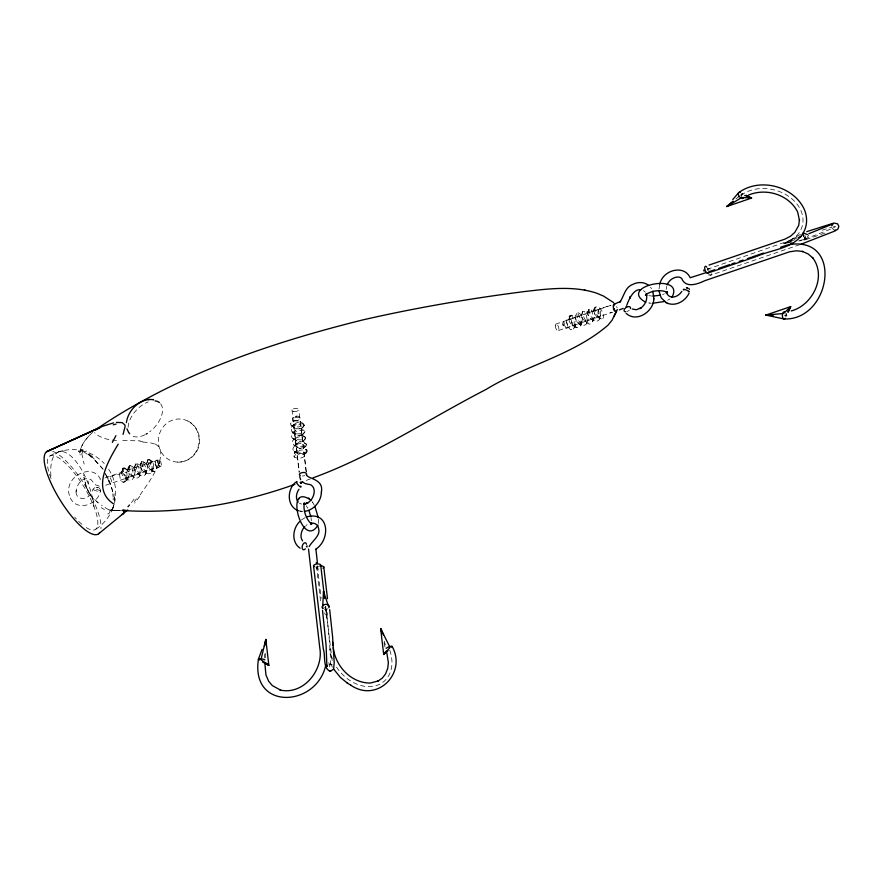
<?xml version="1.0" encoding="UTF-8"?>
<svg xmlns="http://www.w3.org/2000/svg" width="883" height="883" viewBox="0 0 883 883"><rect width="100%" height="100%" fill="white"/><g stroke="black" fill="none" stroke-linecap="round" stroke-linejoin="round"><path stroke-width="0.66" stroke-dasharray="4.42 3.31" d="M114.282 500.97L114.315 497.416M114.337 499.16L113.819 492.416L113.918 493.078M265.518 657.868L265.628 651.29M581.853 321.644C582.526 319.602 582.427 317.14 581.312 315.297C581.08 317.14 582.89 319.26 584.281 320.452C598.089 335.308 592.449 298.973 588.155 312.24L589.016 309.072C582.184 316.114 600.175 328.465 600.451 315.397M318.443 519.314L318.333 523.52M159.9 463.553L159.536 462.482M264.436 657.868L264.734 653.928M581.809 321.754C581.29 331.82 571.676 326.743 569.182 321.202C567.857 317.074 573.078 323.631 572.305 325.496C572.548 338.575 561.952 316.831 569.127 319.856M587.394 313.333L589.27 308.752M659.005 288.973L659.744 284.381M666.179 289.381L666.676 286.368M563.641 325.739L563.255 324.602M123.035 482.284C128.918 481.975 121.755 467.295 119.602 473.873C120.463 492.427 135.552 474.712 125.695 468.928L126.335 469.326L124.017 467.813L125.463 468.774C121.567 465.098 120.243 474.303 123.311 476.136C125.596 479.403 132.969 483.178 133.488 476.754C131.887 454.966 123.863 471.643 135.894 478.211C140.419 478.553 141.435 471.897 141.125 468.233C140.474 461.368 131.269 463.233 134.503 469.944C136.313 473.244 140.563 477.03 144.359 475.749C146.997 472.615 149.713 464.381 144.558 462.604M149.095 459.458C163.896 465.992 152.152 482.339 147.792 460.595C151.225 456.511 154.072 471.29 150.728 473.498C145.386 475.484 136.633 467.129 141.843 461.677L140.154 466.036L141.843 461.677L142.825 461.544L145.563 466.952L145.651 473.663M114.503 503.133C117.075 491.566 115.298 478.895 108.521 469.061M70.342 497.968C76.821 512.129 98.223 504.646 100.364 491.091M100.342 491.235A3.598 0.784 15.3 0 0 95.32 489.16A3.598 0.784 15.3 0 0 94.945 490.462A3.598 0.784 15.3 0 0 100.342 491.235C101.203 485.385 91.711 486.39 92.273 492.019C87.174 501.5 74.393 500.175 76.137 489.69L76.104 491.897L76.854 486.963L79.536 482.482L82.682 479.877L86.115 478.586L90.783 479.403L95.64 484.91L100.375 486.467M588.884 309.48L590.263 315.518L594.888 320.993L593.266 319.999L594.215 320.584M562.957 324.657L563.597 325.849M113.697 505.606L111.975 509.789L109.117 509.899M113.664 505.749L112.825 508.476M581.312 315.297C576.036 307.924 572.824 319.05 577.151 321.754C580.418 327.295 588.795 326.611 587.018 319.26C586.93 317.052 585.363 309.304 582.659 311.677C582.427 313.719 583.199 315.728 584.016 317.56C584.767 320.253 590.506 324.767 584.59 320.661M159.227 462.46L159.613 463.73M327.781 612.625L326.544 617.394L324.58 612.934M123.046 468.398L121.523 472.493L123.212 468.034L124.028 473.785L128.112 479.491L125.066 477.692M141.688 462.03L142.88 467.902L146.744 473.133L143.708 471.323M595.175 307.074C593.233 316.776 609.038 325.871 601.489 310.198C598.144 304.216 590.97 307.792 594.623 313.862C595.341 314.999 596.246 316.103 597.493 316.666C600.462 318.178 601.202 312.24 599.016 319.094M127.02 480.021L127.45 478.851L126.744 480.771L126.986 473.564L124.371 468.034M113.145 507.648L113.83 505.385M600.495 315.286C601.301 301.677 593.884 313.84 601.323 318.973M580.385 325.463L580.396 318.575L577.57 313.046M139.359 476.047L139.371 469.149L136.556 463.63M570.385 315.43L568.751 319.778C567.912 311.136 577.239 316.489 576.058 321.346C575.672 324.536 574.557 330.849 570.263 329.58M135.518 464.016L136.523 469.701L140.309 475.076L137.461 473.431M576.544 313.432L577.769 319.602L582.018 324.977M129.359 466.014C125.529 468.983 129.183 476.864 133.697 475.628C139.028 467.019 127.858 464.955 130.463 465.827M153.3 467.88L151.942 471.268L153.62 466.489L153.024 462.118M581.897 321.533L580.606 324.646C586.588 320.121 573.332 324.37 581.334 324.491L578.244 322.692M600.539 315.165L599.248 318.277L598.906 311.699L596.213 306.677M79.834 453.034C80.165 445.981 85.519 439.778 89.989 434.745M574.071 327.825L575.628 323.807M582.714 311.445L581.191 315.352M592.714 321.467C595.065 317.527 596.4 309.889 590.12 308.873M145.375 474.414L147.031 470.142M151.688 472.052L153.167 468.211L151.821 469.513L149.955 469.226L146.512 464.701L147.991 459.657M586.676 323.079C589.116 319.16 589.855 311.71 583.674 310.86M133.311 477.626L134.669 474.237M594.27 317.439L592.968 320.684C595.595 314.756 593.288 320.706 590.937 318.62M121.523 472.339L123.421 467.813M140.165 465.97L142.064 461.456M113.024 507.979C109.669 516.721 103.51 524.381 95.552 529.359M568.762 319.624L570.252 315.838L571.632 321.887L576.257 327.35L574.458 326.235L575.573 326.953M128.399 476.511C127.605 479.855 122.053 476.014 128.797 479.944M786.709 313.631L785.362 315.971L786.786 315.562L787.768 313.322M587.99 319.701C586.886 323.134 581.444 318.586 588.453 322.99M112.759 508.619L111.103 510.286L108.752 509.734M140.761 472.416C139.779 475.705 134.492 471.544 140.993 475.562M196.777 451.235C203.609 440.043 197.715 423.421 184.878 419.878M177.362 462.107C184.911 462.615 192.45 458.487 196.324 452.019M317.273 565.815L316.644 567.968L320.827 603.519M146.777 470.661L144.227 471.566L147.428 473.575M196.269 452.118L196.832 451.158M568.862 319.525L568.343 319.227L569.049 319.723M800.804 240.22L806.024 239.172L808.718 235.132M304.238 425.363C302.405 420.761 293.686 418.851 290.33 423.697C292.085 428.443 302.085 431.908 304.414 425.054L301.125 428.619L304.238 425.363L298.366 427.063L291.578 425.639M306.533 444.811C303.862 442.747 302.505 437.295 295.993 445.065C296.964 449.701 305.639 449.524 306.699 444.502L303.41 448.056L306.533 444.811L303.597 446.158L298.785 446.456L294.635 445.474L292.317 443.586L292.405 441.047L296.313 436.787L299.138 435.22L301.986 434.922M140.165 494.866C148.3 482.869 157.825 470.782 160.772 456.235A20.563 20.055 -62 0 0 160.916 454.811L160.397 449.624A9.448 9.084 -69.7 0 0 158.465 446.323L154.613 443.586M301.975 435.032C302.262 435.087 308.145 430.275 302.979 429.579C301.743 427.891 299.845 428.211 298.167 428.818C293.862 430.054 287.759 437.184 294.447 439.226C313.377 442.648 304.569 430.992 293.222 439.999M296.887 416.445L295.573 416.633M295.882 437.228C293.101 442.703 305.297 443.895 305.893 438.123L302.604 441.599L305.673 438.432M707.128 269.348L797.459 237.847M295.308 430.54L294.481 432.03L294.845 433.498L298.796 435.33L301.688 435.187L305.076 431.743L301.931 435.065M303.399 447.824C300.661 447.582 295.662 449.613 297.13 452.935C299.37 457.615 311.004 453.156 305.761 449.414L307.24 450.319L303.498 447.88M303.984 424.226C285.982 420.33 287.935 439.811 304.812 432.052M297.516 450.076C285.849 457.471 302.107 461.202 305.065 455.209C303.586 452.107 293.465 452.593 294.558 457.438M307.174 451.423L304.072 454.59C311.511 448.52 303.178 454.281 300.165 452.979C297.527 452.758 293.476 452.239 292.781 449.105C294.006 443.829 301.754 442.217 306.357 443.741M294.58 424.028L292.118 426.655L295.706 423.145L299.889 421.831M294.403 446.103L296.953 443.387M291.511 427.229L294.26 424.381L293.708 426.092L294.668 427.615L292.35 426.036L295.054 427.88M294.955 452.769L295.827 451.897L294.392 453.354L300.816 450.021L306.898 450.087M92.638 432.416C86.567 437.538 81.225 444.524 79.779 452.471M292.67 433.321L298.531 430.573L304.613 430.639M735.969 198.907L739.391 196.07M740.572 195.088L742.78 193.498L738.497 196.986M295.573 416.323L296.82 416.202M301.39 520.01L305.209 517.559M305.971 525.573L307.141 524.712M669.866 299.006L667.703 300.231M96.501 487.427L97.847 487.559M50.143 455.871C59.393 450.175 70.806 448.332 81.413 450.485M800.528 234.326L783.872 243.62L793.276 241.931M796.786 236.821L783.872 243.62L790.384 242.306M664.391 293.84L662.548 294.591M158.035 459.933L132.847 470.429L108.19 476.986M310.386 478.895L304.05 481.235M794.7 239.746L783.872 243.62L795.053 239.801M799.899 244.624L710.837 275.11L708.354 274.922M569.425 326.92C563.045 332.041 559.27 319.58 567.327 320.054L610.418 305.341M609.8 312.99L612.029 312.229M105 477.913L153.432 461.379C158.885 456.434 164.415 467.957 155.485 468.255M555.573 324.193L611.566 305.099M161.048 466.224L103.399 486.036M558.586 330.485L612.515 312.207M100.099 479.215L100.474 479.303C92.218 461.29 60.872 477.791 70.408 498.133M824.877 233.101L805.329 239.779L804.126 237.35L805.329 239.779L798.618 240.982M322.604 608.475L325.805 607.482L325.661 606.489M63.168 450.617L58.742 451.842M329.017 664.303L330.871 664.115L329.966 664.082M97.505 487.813L96.777 487.725M118.675 510.352L110.883 510.319M122.737 440.584L140.066 440.805M111.048 510.297L119.26 510.374M119.348 510.374L110.088 510.242L119.437 510.418M111.909 510.264L121.236 510.451M784.17 315.496L786.786 315.562M302.913 511.445L298.752 510.816M116.567 440.407C108.786 440.098 100.276 438.277 94.547 432.67M651.588 296.026L648.784 295.65M649.678 303.057L651.301 303.211M648.685 302.924L649.976 303.101M300.021 511.147L301.368 511.356M81.744 450.551C90.298 452.538 98.223 457.118 104.238 463.498M330.695 664.104L332.405 664.877M301.533 504.105L299.359 503.266M300.065 421.842C303.542 425.385 293.001 426.677 290.75 425.021M82.373 450.727L83.079 451.003M742.758 194.79L741.499 194.326L741.775 197.494M572.305 324.988L574.093 325.33L575.429 324.216L574.336 327.041L574.138 320.518L571.478 315.242M305.628 437.273L301.898 434.866M146.49 463.752L142.649 461.445M596.875 316.335L600.65 318.62M131.424 475.639L134.547 477.537M150.055 469.281L153.642 471.456M143.719 462.096L144.68 462.681M291.898 431.82L295.198 433.895M294.182 451.268L297.483 453.343M292.88 438.454L296.445 440.76M293.862 445.087L297.339 447.328M833.718 229.823L831.874 227.792M292.593 432.251L295.551 434.182M294.878 451.699L297.836 453.63M85.011 481.831C86.446 490.341 91.192 498.155 98.41 502.979M98.057 502.714L90.761 495.694L86.501 487.383M643.541 290.595L645.363 292.24M88.234 454.304L90.839 456.511M88.377 454.425L90.452 456.18M154.095 471.677C151.71 470.363 148.311 460.253 152.947 461.964M94.889 460.264L103.223 469.381M95.11 460.473L102.914 468.983M650.517 287.229L651.577 288.664M312.604 502.394L314.171 504.933M306.302 505.893L307.814 508.299M312.041 501.61L312.803 502.67M332.405 667.25L329.061 660.341M616.676 306.533L617.14 307.946M804.81 237.35L805.373 239.481L804.832 237.406M86.335 486.875L84.625 479.922M384.293 641.246L385.385 645.065M383.973 642.725L385.496 649.182M80.187 454.966L80.044 454.292M84.636 479.988L84.172 477.416M84.404 478.752L84.514 479.37M332.151 660.561L325.606 606.82M805.528 235.871L806.024 239.172M311.004 517.515L311.313 520.738M306.136 471.754L298.862 410.043M114.006 493.685L114.084 494.314M325.264 606.478L326.544 617.394L325.805 607.482M306.302 471.721L300.363 421.18C302.24 413.421 289.326 415.01 293.266 422.262L299.182 472.67M317.439 566.533L321.169 598.299M291.997 409.833L299.249 471.721M105.154 473.608A41.689 30.243 50.8 0 1 112.737 492.272M104.956 473.487A41.733 30.276 50.9 0 1 112.649 492.261M89.006 453.917A24.194 4.106 47.7 0 1 94.326 458.531M83.587 451.82A29.007 6.468 51.6 0 1 88.929 455.639M80.176 450.827A24.238 4.415 43.9 0 1 82.196 451.047M78.455 451.301A35.761 4.437 64.1 0 1 78.808 450.915M83.786 477.515A40.96 1.656 73.9 0 1 84.15 478.741M81.644 453.586A41.92 4.691 85.3 0 1 84.095 464.116M83.598 474.888A40.806 2.252 72.5 0 1 83.929 475.871M80.541 450.22A41.115 3.918 84.5 0 1 83.035 454.105M88.477 483.542A37.848 3.102 79.3 0 1 88.046 481.069M109.933 510.716A40.883 9.801 48.3 0 1 107.549 514.038M113.179 498.155A31.004 12.572 73.4 0 1 113.19 499.811M112.759 493.851A37.859 22.053 62.1 0 1 113.057 496.842M304.79 475.54A3.598 1.711 -7.4 0 1 302.361 475.992M52.66 451.368A48.609 14.426 58.1 0 1 84.625 484.822A48.609 14.426 58.1 0 1 100.916 528.619M93.962 506.643A43.212 17.781 71.1 0 0 68.013 453.873A43.212 17.781 71.1 0 0 51.203 478.906A43.212 12.815 58.1 0 1 59.757 458.553A43.212 12.815 58.1 0 1 94.724 508.696A43.212 12.815 58.1 0 1 84.073 526.036M81.931 524.314A43.212 12.815 58.1 0 1 74.724 517.173M139.702 496.356A41.898 3.819 -55.7 0 1 134.724 503.089M136.501 498.785A28.388 2.792 -56.1 0 1 134.337 501.699M134.084 499.072A24.26 4.084 -58.8 0 1 131.081 503.089M139.956 441.588A90.596 80.993 -25.1 0 1 142.836 441.765M142.891 442.151A39.371 36.744 -35.5 0 1 154.481 443.928M91.17 456.125A24.525 4.029 47.5 0 1 94.426 459.083M90.982 456.732A23.422 2.627 46 0 1 92.086 457.714M80.441 451.919A26.413 6.06 52 0 1 86.402 451.07M78.377 451.312A34.735 5.011 60.9 0 1 79.084 451.169M104.437 509.502A39.823 8.896 47.5 0 1 101.192 507.681M108.819 509.789A41.49 3.885 40.1 0 1 101.457 505.208M741.742 193.355A3.598 1.976 52 0 1 742.912 194.735M707.482 268.178A3.598 1.479 71.1 0 1 708.254 270.496M711.433 273.686A3.598 1.479 71.1 0 1 709.711 274.745M707.813 270.386A3.598 1.479 71.1 0 1 710.053 269.315M327.736 608.784A3.598 2.494 -8 0 1 324.469 609.325M318.984 566.643A3.598 1.523 -6.7 0 1 315.628 567.041M318.906 569.06A3.598 1.523 -6.7 0 1 316.633 567.846A3.598 1.523 -6.7 0 1 318.951 566.202M785.87 313.454A3.598 1.898 -89.1 0 1 785.969 316.831M325.684 606.875A36.004 1.711 84.6 0 1 330.286 654.27A36.004 1.711 84.6 0 1 328.829 662.416M389.734 650.186A36.004 27.373 50.2 0 1 375.849 685.727A36.004 27.373 50.2 0 1 335.54 665.495M332.185 658.63A36.004 27.373 50.2 0 1 329.812 649.193M740.992 195.43A36.004 27.715 14.1 0 1 795.252 202.019A36.004 27.715 14.1 0 1 784.799 243.002M833.431 226.81A36.004 1.358 -19.8 0 1 799.744 240.849M822.161 230.198A36.004 1.358 -19.8 0 1 831.499 227.317M160.673 403.796A21.6 12.505 -47.7 0 1 149.691 431.787M144.823 434.822A21.6 12.505 -47.7 0 1 130.552 434.668M128.09 427.405A21.6 12.505 -47.7 0 1 148.256 401.92M629.303 310.121A3.598 1.998 -32.7 0 1 626.809 311.578M133.94 468.145L135.75 463.641L133.951 468.078M593.608 311.158L595.352 306.754L593.608 311.158M129.558 465.749L127.737 470.253L129.558 465.749M148.189 459.392L146.368 463.895L148.189 459.392M304.083 454.281L304.756 454.712L304.138 454.292M121.655 472.25L121.103 471.941L121.677 472.273M157.726 461.621A3.598 1.479 71.1 0 0 160.629 466.511A3.598 1.479 71.1 0 0 160.264 461.114A3.598 1.479 71.1 0 0 157.726 461.621M107.925 478.785A3.598 1.479 71.1 0 0 110.872 483.498A3.598 1.479 71.1 0 0 110.364 477.99A3.598 1.479 71.1 0 0 107.925 478.785M293.708 411.445A3.598 1.523 -6.7 0 0 299.017 409.557A3.598 1.523 -6.7 0 0 293.575 408.807A3.598 1.523 -6.7 0 0 293.708 411.445M555.275 325.882A3.598 1.479 71.1 0 0 558.166 330.772A3.598 1.479 71.1 0 0 557.802 325.374A3.598 1.479 71.1 0 0 555.275 325.882M155.253 462.549A3.598 1.479 71.1 0 0 158.178 467.35A3.598 1.479 71.1 0 0 157.737 461.875A3.598 1.479 71.1 0 0 155.253 462.549M194.216 454.259A21.6 20.364 -80.3 0 0 182.439 419.282A21.6 20.364 -80.3 0 0 159.481 448.156A21.6 20.364 -80.3 0 0 194.216 454.259M563.983 323.057A3.598 1.479 71.1 0 0 566.93 327.781A3.598 1.479 71.1 0 0 566.422 322.273A3.598 1.479 71.1 0 0 563.983 323.057M294.756 420.518A3.598 1.523 -6.7 0 0 300.088 418.641A3.598 1.523 -6.7 0 0 294.668 417.869A3.598 1.523 -6.7 0 0 294.756 420.518"/><path stroke-width="1.32" d="M306.379 546.555L306.953 547.041L306.997 545.793M667.206 291.622L667.471 292.67L666.698 292.019C660.672 289.569 651.632 290.628 646.268 294.37L645.495 295.452L645.804 294.701M613.63 305.275L613.685 306.246M264.933 664.27L265.949 674.976L268.697 681.301L272.328 685.594L280.75 690.208L279.988 690.02C303.697 695.429 323.741 669.678 319.789 648.023L308.531 548.994M304.536 511.356C313.542 510.286 320.65 501.963 321.379 493.1M321.445 491.743C323.973 478.509 306.567 478.763 306.666 474.734M626.091 313.322C636.632 323.09 653.641 311.533 653.884 298.675M653.873 298.785L652.813 291.07M321.379 493.211L321.445 491.61M322.604 608.475L323.498 591.467L328.586 606.599M301.357 483.409L300.684 482.284M265.43 644.711L265.816 639.447L268.862 665.374L262.604 662.029M126.39 422.615C128.057 410.01 140.22 397.858 153.454 399.679M258.421 659.402C250.606 710.804 316.489 707.438 325.805 665.109M311.191 522.581L310.728 524.116M264.359 646.268L265.816 639.447L260.96 659.756L268.862 665.374L265.088 662.537M703.696 270.055L704.093 271.202M315.904 549.105L317.405 562.681M304.536 503.155L304.194 503.884C303.167 510.33 306.103 518.928 310.827 523.42L311.699 523.928L310.926 523.95M318.012 525.076C302.185 551.091 283.322 480.54 310.971 500.264M831.731 225.905L833.155 223.796L808.817 233.719M659.744 284.381C662.614 269.779 684.193 264.293 690.164 277.737L706.632 272.483M258.41 659.215L262.108 649.325M616.709 311.158L611.985 320.319L608.001 325.176C572.901 355.441 525.131 365.474 485.97 389.491C428.387 419.171 374.017 455.606 312.869 477.935M123.068 434.381L125.154 426.29A9.271 5.077 -53 0 0 124.823 424.878L122.163 422.615L116.401 422.405M788.265 312.196L790.726 306.6L765.881 315.088L783.983 318.951M613.74 316.787L615.992 311.909M667.184 284.911C669.645 277.77 678.839 275.11 681.676 278.487C685.87 288.664 697.691 284.072 704.932 280.651L789.557 251.81L796.621 250.772L803.066 251.567L802.272 251.379L808.144 253.962L812.89 258.035L812.404 257.428C827.305 276.511 812.349 305.474 791.212 310.937M309.171 546.577C312.063 541.058 320.518 535.727 318.741 529.105C318.2 524.69 314.911 522.615 310.959 523.178M315.882 549.16C330.562 539.568 329.48 511.202 307.317 516.721M118.201 444.16C108.057 461.169 91.037 489.612 114.017 504.171M787.713 311.876L790.726 306.6L783.607 313.487L765.881 315.088L773.188 315.419M688.994 293.399C685.318 300.937 676.058 306.511 667.758 303.355M327.527 665.385L326.909 666.632L326.092 645.374L322.527 610.33M299.006 489.237C295.948 493.365 295.551 499.149 298.178 502.151M626.764 305.308C629.171 298.509 633.939 288.631 640.815 289.734M667.239 291.765L666.036 292.913M681.842 291.412C677.007 298.708 667.879 298.951 666.455 291.975M386.059 651.235L383.686 654.458L380.639 628.53L390.065 647.482L383.686 654.458L387.913 650.727M298.487 499.248L299.326 498.211M299.734 521.544C292.538 528.387 291.125 542.217 300.099 548.2M304.878 526.577C300.772 530.595 299.812 537.681 302.604 540.86M732.691 199.635L738.641 192.715M295.22 482.593C286.865 489.955 286.787 506.842 298.553 510.749M671.908 297.383C685.826 271.865 616.731 286.136 645.749 302.295M94.878 430.429L102.494 426.312L113.521 422.891M316.18 562.857L316.964 562.603M304.458 503.255L303.553 503.442L304.083 503.641M733.199 201.203L726.742 206.545L751.588 198.068L746.08 195.209M98.62 533.796L127.671 509.988M732.084 202.196L726.742 206.545L741.775 197.494L751.588 198.068L744.656 195.496M96.368 429.193C176.269 374.889 269.591 343.046 362.781 319.922C416.688 307.571 471.268 298.299 526.113 291.357C549.469 288.675 573.862 285.617 596.687 293.189L603.519 296.059L613.674 302.648M739.005 192.45C759.579 177.461 792.746 185.827 803.949 208.609C807.117 215.397 807.614 223.576 804.468 230.474C796.256 248.587 772.548 249.127 756.963 256.313M626.014 306.655L626.731 306.445M623.177 308.399L619.358 309.878M99.382 427.659L46.534 451.754L97.152 428.807L47.649 451.125M748.497 195.088C765.969 187.66 788.85 194.481 797.647 211.986L799.457 220.342L799.479 219.735L798.696 225.43L794.832 232.372L790.561 236.169L784.866 239.15L709.027 265.077M798.74 237.395L801.311 236.467M801.179 244.161L834.976 230.982L837.912 229.116L838.85 226.302L837.603 223.829L833.883 223.057L806.764 231.644M615.771 303.509L620.727 301.357L619.844 302.052C624.082 296.467 624.833 287.306 632.769 284.414C637.658 281.787 644.137 281.787 648.586 285.352M707.669 273.145L755.738 256.732M708.773 271.754L714.722 269.723M718.773 268.344L722.813 266.953M723.828 266.611L729.844 264.558M731.864 263.874L734.932 262.825M739.181 261.368L743.056 260.043M747.349 258.587L751.234 257.251M752.294 256.898L758.431 254.801M759.424 254.459L763.585 253.035M780.616 247.229L786.753 245.165M294.922 484.337C239.635 504.182 180.86 514.237 122.086 510.473M300.132 482.56L302.737 481.676M687.592 288.123L686.367 287.869M664.645 301.467L652.736 303.266M615.628 311.147L616.489 310.706A3.433 2.506 46.7 0 0 616.82 310.264A3.477 2.616 52.2 0 0 617.338 309.569M330.452 671.235L333.597 669.137L334.204 662.703L332.593 636.731L329.69 609.645M834.479 230.231L835.406 230.033M787.791 244.834C844.247 234.448 831.046 320.463 784.314 318.973M660.131 295.286L652.769 296.081M126.324 510.462L123.024 509.933M303.741 504.204L308.134 502.626L305.253 503.928C312.681 502.019 316.699 491.025 312.56 486.356C310.595 483.233 307.063 485.352 302.748 482.239M148.995 399.458L149.569 399.403M148.322 399.524L148.885 399.469M313.553 565.848L323.321 649.016C325.695 655.771 322.593 667.36 329.767 671.212M765.881 315.088L769.799 315.176M329.547 671.212L330.672 671.246M584.336 290.043L585.153 290.143M686.875 287.703L687.614 287.979M152.891 399.558L153.543 399.69M688.31 291.832C692.934 292.207 680.55 287.439 683.861 290.077M614.877 303.94L614.711 303.918A3.433 1.634 87.9 0 0 614.204 303.94M803.839 233.112L807.504 234.624M646.996 295.121L645.959 294.602M659.082 291.247L661.235 297.946L666.433 302.759M632.173 308.973L636.389 309.767L641.378 307.626L639.822 308.653C645.02 305.628 648.155 299.017 646.124 293.73M666.069 302.604L668.111 303.52M350.849 685.241C377.24 703.321 407.085 673.034 392.085 646.356M333.553 668.994L340.43 677.46L347.35 683.089M347.162 682.978L351.092 685.385M304.182 503.74L305.076 504.491M308.476 497.957L309.337 498.641M300.993 483.321L300.584 482.681M688.762 288.465L689.535 289.348M129.713 433.796L128.929 432.825M128.598 432.339L126.942 428.807M300.65 479.679L299.668 476.688M314.834 506.224L318.31 517.78M383.509 634.932L380.639 628.53L382.096 633.619M308.829 510.363L310.772 516.312M803.751 236.324L802.89 233.2L803.696 236.147M386.754 652.515L388.365 662.493L387.758 668.321L385.507 674.027L382.339 678.067L377.792 681.212L378.354 680.925L370.319 683.045C351.169 683.199 335.397 666.179 333.277 647.758M325.717 665.252L325.915 666.135M326.015 666.566L326.224 667.482M324.514 598.475L323.498 591.467L323.818 594.193M327.505 598.707L323.785 567.063M332.626 642.294L333.001 645.473M320.717 565.175L323.962 592.813M614.005 309.072L614.138 310.176A2.881 1.777 -66.7 0 0 615.606 311.291M300.308 475.65A3.598 1.711 -7.4 0 1 300.297 473.365A3.598 1.711 -7.4 0 1 304.988 472.604A3.598 1.711 -7.4 0 1 306.18 474.69M613.674 309.48A3.466 0.695 84.6 0 1 613.365 305.165M613.828 305.408A3.444 1.711 59.8 0 1 613.862 304.79M613.707 304.657A3.322 1.932 45.1 0 1 613.939 304.282M614.855 303.862A3.598 1.523 74.3 0 1 615.219 303.962M614.402 308.818A3.433 0.894 77.3 0 1 614.469 309.933M99.779 532.449A48.609 14.426 58.1 0 1 60.541 500.716A48.609 14.426 58.1 0 1 48.797 450.838M129.514 505.01A24.26 4.084 -58.8 0 1 127.969 506.721M123.863 510.871A43.41 8.709 52.1 0 1 121.501 514.48M115.905 435.683A54.26 12.803 -60.3 0 1 112.34 442.394M113.245 424.822A74.536 44.194 -64.4 0 1 116.092 424.105M743.641 197.56A3.598 1.976 52 0 1 740.815 197.935A3.598 1.976 52 0 1 738.298 194.006A3.598 1.976 52 0 1 740.407 192.516M708.133 272.726A3.598 1.479 71.1 0 1 705.837 271.754A3.598 1.479 71.1 0 1 704.777 267.196A3.598 1.479 71.1 0 1 706.819 267.13M322.748 608.53A3.598 2.494 -8 0 1 323.178 605.263A3.598 2.494 -8 0 1 327.803 604.7A3.598 2.494 -8 0 1 328.884 607.78M314.16 566.654A3.598 1.523 -6.7 0 1 314.756 564.59A3.598 1.523 -6.7 0 1 319.48 564.127A3.598 1.523 -6.7 0 1 320.11 566.069M386.147 648.343A3.598 0.861 -23 0 1 390.716 646.323A3.598 0.861 -23 0 1 391.622 647.239M320.143 565.992A3.598 1.523 -6.7 0 1 323.421 566.522A3.598 1.523 -6.7 0 1 323.023 568.188M785.285 318.344A3.598 1.898 -89.1 0 1 782.371 315.993A3.598 1.898 -89.1 0 1 784.766 311.898M259.249 660.065A3.598 0.96 10.7 0 1 259.779 658.751A3.598 0.96 10.7 0 1 264.867 659.866M305.33 548.829A3.598 2.064 -74 0 1 302.317 548.531A3.598 2.064 -74 0 1 303.609 543.475A3.598 2.064 -74 0 1 306.478 544.292M792.504 243.41A36.004 1.358 -19.8 0 1 790.164 244.227M147.273 433.454A21.6 12.505 -47.7 0 1 146.048 434.182M155.044 400.893A21.6 12.505 -47.7 0 1 159.404 402.538M625.617 311.754A3.598 1.998 -32.7 0 1 624.391 309.337A3.598 1.998 -32.7 0 1 628.431 306.633A3.598 1.998 -32.7 0 1 630.374 308.564M300.739 486.069A3.598 0.728 49.4 0 1 299.823 486.566A3.598 0.728 49.4 0 1 296.578 482.758A3.598 0.728 49.4 0 1 297.251 481.986M645.749 294.911L645.705 294.988M629.987 297.472L629.601 298.377L630.418 296.489L629.987 297.472M690.307 277.737L690.307 277.737M311.677 523.84L311.699 523.928"/></g></svg>
